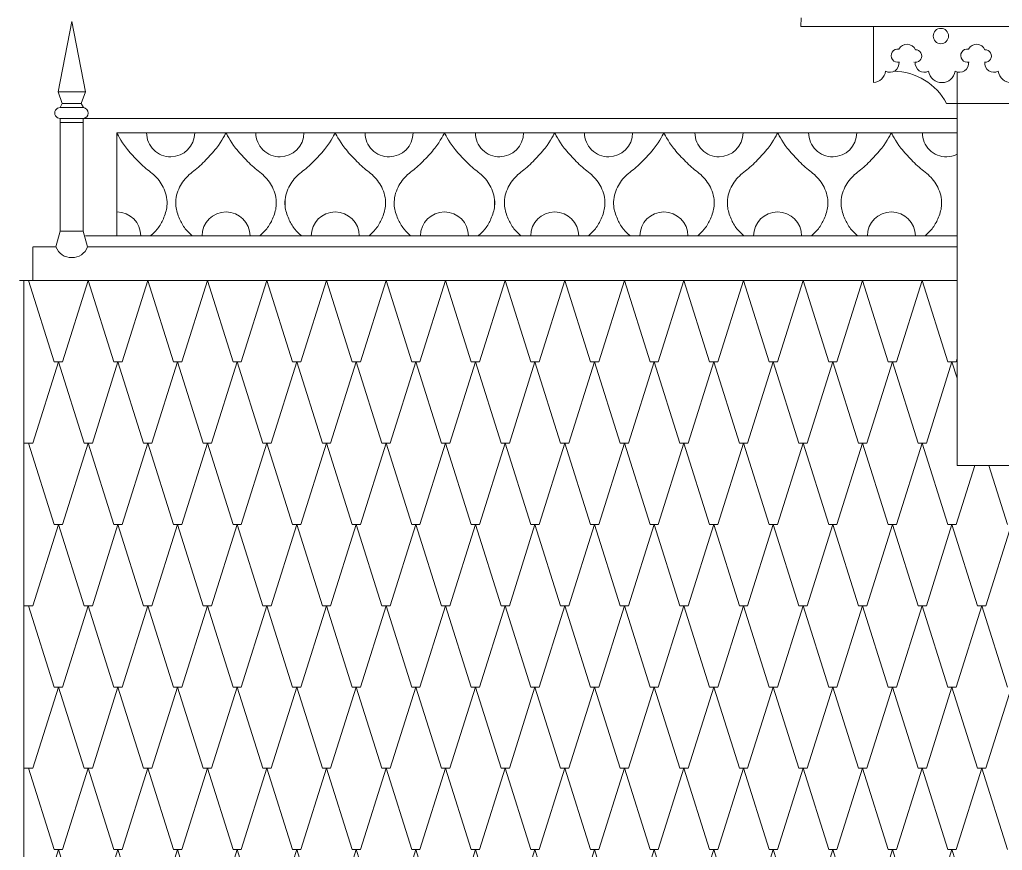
# Model space of a CAD drawing. Header units: millimetres. Extents: x 2399 to 111977, y 1313 to 59551.
# Drawn here: x 87748 to 90198, y 39807 to 41878 of the extents above; entities that cross this region are included whole.
import ezdxf

# ---------------------------------------------------------------- set-up
doc = ezdxf.new("R2010")
doc.units = ezdxf.units.MM
doc.layers.add('hatch1', color=7, linetype='Continuous', lineweight=20, true_color=0x6a6a6a)
doc.layers.add('main line', color=7, linetype='Continuous', lineweight=13)

msp = doc.modelspace()

# ---------------------------------------------------------------- linework, layer by layer
at = {"layer": 'hatch1', "color": 251, "linetype": 'Continuous', "lineweight": 20, "true_color": 0x6a6a6a}
for p, q in [((87770.4646, 41227.5354), (87834.4127, 41024.8857)), ((87918.9522, 41227.5354), (87855.0041, 41024.8857)), ((87918.9522, 41227.5354), (87982.9003, 41024.8857)), ((88067.4398, 41227.5354), (88003.4917, 41024.8857)), ((88067.4398, 41227.5354), (88131.3879, 41024.8857)), ((88215.9274, 41227.5354), (88151.9792, 41024.8857)), ((88215.9274, 41227.5354), (88279.8755, 41024.8857)), ((88364.415, 41227.5354), (88300.4668, 41024.8857)), ((88364.415, 41227.5354), (88428.3631, 41024.8857)), ((88512.9025, 41227.5354), (88448.9544, 41024.8857)), ((88512.9025, 41227.5354), (88576.8507, 41024.8857)), ((88661.3901, 41227.5354), (88597.442, 41024.8857)), ((88661.3901, 41227.5354), (88725.3383, 41024.8857)), ((88809.8777, 41227.5354), (88745.9296, 41024.8857)), ((88809.8777, 41227.5354), (88873.8259, 41024.8857)), ((88958.3653, 41227.5354), (88894.4172, 41024.8857)), ((88958.3653, 41227.5354), (89022.3134, 41024.8857)), ((89106.8529, 41227.5354), (89042.9048, 41024.8857)), ((89106.8529, 41227.5354), (89170.801, 41024.8857)), ((89255.3405, 41227.5354), (89191.3924, 41024.8857)), ((89255.3405, 41227.5354), (89319.2886, 41024.8857)), ((89403.8281, 41227.5354), (89339.8799, 41024.8857)), ((89403.8281, 41227.5354), (89467.7762, 41024.8857)), ((89552.3157, 41227.5354), (89488.3675, 41024.8857)), ((89552.3157, 41227.5354), (89616.2638, 41024.8857)), ((89700.8033, 41227.5354), (89636.8551, 41024.8857)), ((89700.8033, 41227.5354), (89764.7514, 41024.8857)), ((89849.2908, 41227.5354), (89785.3427, 41024.8857)), ((89849.2908, 41227.5354), (89913.239, 41024.8857)), ((89997.7784, 41227.5354), (89933.8303, 41024.8857)), ((89997.7784, 41227.5354), (90061.7266, 41024.8857)), ((90084.8209, 41032.8178), (90082.3179, 41024.8857)), ((87844.7084, 41024.8857), (87780.7603, 40822.236)), ((87834.4127, 41024.8857), (87855.0041, 41024.8857)), ((87844.7084, 41024.8857), (87908.6565, 40822.236)), ((87993.196, 41024.8857), (87929.2479, 40822.236)), ((87982.9003, 41024.8857), (88003.4917, 41024.8857)), ((87993.196, 41024.8857), (88057.1441, 40822.236)), ((88141.6836, 41024.8857), (88077.7354, 40822.236)), ((88131.3879, 41024.8857), (88151.9792, 41024.8857)), ((88141.6836, 41024.8857), (88205.6317, 40822.236)), ((88290.1712, 41024.8857), (88226.223, 40822.236)), ((88279.8755, 41024.8857), (88300.4668, 41024.8857)), ((88290.1712, 41024.8857), (88354.1193, 40822.236)), ((88438.6588, 41024.8857), (88374.7106, 40822.236)), ((88428.3631, 41024.8857), (88448.9544, 41024.8857)), ((88438.6588, 41024.8857), (88502.6069, 40822.236)), ((88587.1463, 41024.8857), (88523.1982, 40822.236)), ((88576.8507, 41024.8857), (88597.442, 41024.8857)), ((88587.1463, 41024.8857), (88651.0945, 40822.236)), ((88735.6339, 41024.8857), (88671.6858, 40822.236)), ((88725.3383, 41024.8857), (88745.9296, 41024.8857)), ((88735.6339, 41024.8857), (88799.5821, 40822.236)), ((88884.1215, 41024.8857), (88820.1734, 40822.236)), ((88873.8259, 41024.8857), (88894.4172, 41024.8857)), ((88884.1215, 41024.8857), (88948.0697, 40822.236)), ((89032.6091, 41024.8857), (88968.661, 40822.236)), ((89022.3134, 41024.8857), (89042.9048, 41024.8857)), ((89032.6091, 41024.8857), (89096.5572, 40822.236)), ((89181.0967, 41024.8857), (89117.1486, 40822.236)), ((89170.801, 41024.8857), (89191.3924, 41024.8857)), ((89181.0967, 41024.8857), (89245.0448, 40822.236)), ((89329.5843, 41024.8857), (89265.6362, 40822.236)), ((89319.2886, 41024.8857), (89339.8799, 41024.8857)), ((89329.5843, 41024.8857), (89393.5324, 40822.236)), ((89478.0719, 41024.8857), (89414.1237, 40822.236)), ((89467.7762, 41024.8857), (89488.3675, 41024.8857)), ((89478.0719, 41024.8857), (89542.02, 40822.236)), ((89626.5595, 41024.8857), (89562.6113, 40822.236)), ((89616.2638, 41024.8857), (89636.8551, 41024.8857)), ((89626.5595, 41024.8857), (89690.5076, 40822.236)), ((89775.047, 41024.8857), (89711.0989, 40822.236)), ((89764.7514, 41024.8857), (89785.3427, 41024.8857)), ((89775.047, 41024.8857), (89838.9952, 40822.236)), ((89923.5346, 41024.8857), (89859.5865, 40822.236)), ((89913.239, 41024.8857), (89933.8303, 41024.8857)), ((89923.5346, 41024.8857), (89987.4828, 40822.236)), ((90072.0222, 41024.8857), (90008.0741, 40822.236)), ((90061.7266, 41024.8857), (90082.3179, 41024.8857)), ((90072.0222, 41024.8857), (90084.8209, 40984.3269)), ((87760.1689, 40822.236), (87780.7603, 40822.236)), ((87770.4646, 40822.236), (87834.4127, 40619.5863)), ((87918.9522, 40822.236), (87855.0041, 40619.5863)), ((87908.6565, 40822.236), (87929.2479, 40822.236)), ((87918.9522, 40822.236), (87982.9003, 40619.5863)), ((88067.4398, 40822.236), (88003.4917, 40619.5863)), ((88057.1441, 40822.236), (88077.7354, 40822.236)), ((88067.4398, 40822.236), (88131.3879, 40619.5863)), ((88215.9274, 40822.236), (88151.9792, 40619.5863)), ((88205.6317, 40822.236), (88226.223, 40822.236)), ((88215.9274, 40822.236), (88279.8755, 40619.5863)), ((88364.415, 40822.236), (88300.4668, 40619.5863)), ((88354.1193, 40822.236), (88374.7106, 40822.236)), ((88364.415, 40822.236), (88428.3631, 40619.5863)), ((88512.9025, 40822.236), (88448.9544, 40619.5863)), ((88502.6069, 40822.236), (88523.1982, 40822.236)), ((88512.9025, 40822.236), (88576.8507, 40619.5863)), ((88661.3901, 40822.236), (88597.442, 40619.5863)), ((88651.0945, 40822.236), (88671.6858, 40822.236)), ((88661.3901, 40822.236), (88725.3383, 40619.5863)), ((88809.8777, 40822.236), (88745.9296, 40619.5863)), ((88799.5821, 40822.236), (88820.1734, 40822.236)), ((88809.8777, 40822.236), (88873.8259, 40619.5863)), ((88958.3653, 40822.236), (88894.4172, 40619.5863)), ((88948.0697, 40822.236), (88968.661, 40822.236)), ((88958.3653, 40822.236), (89022.3134, 40619.5863)), ((89106.8529, 40822.236), (89042.9048, 40619.5863)), ((89096.5572, 40822.236), (89117.1486, 40822.236)), ((89106.8529, 40822.236), (89170.801, 40619.5863)), ((89255.3405, 40822.236), (89191.3924, 40619.5863)), ((89245.0448, 40822.236), (89265.6362, 40822.236)), ((89255.3405, 40822.236), (89319.2886, 40619.5863)), ((89403.8281, 40822.236), (89339.8799, 40619.5863)), ((89393.5324, 40822.236), (89414.1237, 40822.236)), ((89403.8281, 40822.236), (89467.7762, 40619.5863)), ((89552.3157, 40822.236), (89488.3675, 40619.5863)), ((89542.02, 40822.236), (89562.6113, 40822.236)), ((89552.3157, 40822.236), (89616.2638, 40619.5863)), ((89700.8033, 40822.236), (89636.8551, 40619.5863)), ((89690.5076, 40822.236), (89711.0989, 40822.236)), ((89700.8033, 40822.236), (89764.7514, 40619.5863)), ((89849.2908, 40822.236), (89785.3427, 40619.5863)), ((89838.9952, 40822.236), (89859.5865, 40822.236)), ((89849.2908, 40822.236), (89913.239, 40619.5863)), ((89997.7784, 40822.236), (89933.8303, 40619.5863)), ((89987.4828, 40822.236), (90008.0741, 40822.236)), ((89997.7784, 40822.236), (90061.7266, 40619.5863)), ((90128.6822, 40766.5134), (90082.3179, 40619.5863)), ((90163.8498, 40766.5134), (90210.2141, 40619.5863)), ((87844.7084, 40619.5863), (87780.7603, 40416.9366)), ((87834.4127, 40619.5863), (87855.0041, 40619.5863)), ((87844.7084, 40619.5863), (87908.6565, 40416.9366)), ((87993.196, 40619.5863), (87929.2479, 40416.9366)), ((87982.9003, 40619.5863), (88003.4917, 40619.5863)), ((87993.196, 40619.5863), (88057.1441, 40416.9366)), ((88141.6836, 40619.5863), (88077.7354, 40416.9366)), ((88131.3879, 40619.5863), (88151.9792, 40619.5863)), ((88141.6836, 40619.5863), (88205.6317, 40416.9366)), ((88290.1712, 40619.5863), (88226.223, 40416.9366)), ((88279.8755, 40619.5863), (88300.4668, 40619.5863)), ((88290.1712, 40619.5863), (88354.1193, 40416.9366)), ((88438.6588, 40619.5863), (88374.7106, 40416.9366)), ((88428.3631, 40619.5863), (88448.9544, 40619.5863)), ((88438.6588, 40619.5863), (88502.6069, 40416.9366)), ((88587.1463, 40619.5863), (88523.1982, 40416.9366)), ((88576.8507, 40619.5863), (88597.442, 40619.5863)), ((88587.1463, 40619.5863), (88651.0945, 40416.9366)), ((88735.6339, 40619.5863), (88671.6858, 40416.9366)), ((88725.3383, 40619.5863), (88745.9296, 40619.5863)), ((88735.6339, 40619.5863), (88799.5821, 40416.9366)), ((88884.1215, 40619.5863), (88820.1734, 40416.9366)), ((88873.8259, 40619.5863), (88894.4172, 40619.5863)), ((88884.1215, 40619.5863), (88948.0697, 40416.9366)), ((89032.6091, 40619.5863), (88968.661, 40416.9366)), ((89022.3134, 40619.5863), (89042.9048, 40619.5863)), ((89032.6091, 40619.5863), (89096.5572, 40416.9366)), ((89181.0967, 40619.5863), (89117.1486, 40416.9366)), ((89170.801, 40619.5863), (89191.3924, 40619.5863)), ((89181.0967, 40619.5863), (89245.0448, 40416.9366)), ((89329.5843, 40619.5863), (89265.6362, 40416.9366)), ((89319.2886, 40619.5863), (89339.8799, 40619.5863)), ((89329.5843, 40619.5863), (89393.5324, 40416.9366)), ((89478.0719, 40619.5863), (89414.1237, 40416.9366)), ((89467.7762, 40619.5863), (89488.3675, 40619.5863)), ((89478.0719, 40619.5863), (89542.02, 40416.9366)), ((89626.5595, 40619.5863), (89562.6113, 40416.9366)), ((89616.2638, 40619.5863), (89636.8551, 40619.5863)), ((89626.5595, 40619.5863), (89690.5076, 40416.9366)), ((89775.047, 40619.5863), (89711.0989, 40416.9366)), ((89764.7514, 40619.5863), (89785.3427, 40619.5863)), ((89775.047, 40619.5863), (89838.9952, 40416.9366)), ((89923.5346, 40619.5863), (89859.5865, 40416.9366)), ((89913.239, 40619.5863), (89933.8303, 40619.5863)), ((89923.5346, 40619.5863), (89987.4828, 40416.9366)), ((90072.0222, 40619.5863), (90008.0741, 40416.9366)), ((90061.7266, 40619.5863), (90082.3179, 40619.5863)), ((90072.0222, 40619.5863), (90135.9704, 40416.9366)), ((90220.5098, 40619.5863), (90156.5617, 40416.9366)), ((87760.1689, 40416.9366), (87780.7603, 40416.9366)), ((87770.4646, 40416.9366), (87834.4127, 40214.2869)), ((87918.9522, 40416.9366), (87855.0041, 40214.2869)), ((87908.6565, 40416.9366), (87929.2479, 40416.9366)), ((87918.9522, 40416.9366), (87982.9003, 40214.2869)), ((88067.4398, 40416.9366), (88003.4917, 40214.2869)), ((88057.1441, 40416.9366), (88077.7354, 40416.9366)), ((88067.4398, 40416.9366), (88131.3879, 40214.2869)), ((88215.9274, 40416.9366), (88151.9792, 40214.2869)), ((88205.6317, 40416.9366), (88226.223, 40416.9366)), ((88215.9274, 40416.9366), (88279.8755, 40214.2869)), ((88364.415, 40416.9366), (88300.4668, 40214.2869)), ((88354.1193, 40416.9366), (88374.7106, 40416.9366)), ((88364.415, 40416.9366), (88428.3631, 40214.2869)), ((88512.9025, 40416.9366), (88448.9544, 40214.2869)), ((88502.6069, 40416.9366), (88523.1982, 40416.9366)), ((88512.9025, 40416.9366), (88576.8507, 40214.2869)), ((88661.3901, 40416.9366), (88597.442, 40214.2869)), ((88651.0945, 40416.9366), (88671.6858, 40416.9366)), ((88661.3901, 40416.9366), (88725.3383, 40214.2869)), ((88809.8777, 40416.9366), (88745.9296, 40214.2869)), ((88799.5821, 40416.9366), (88820.1734, 40416.9366)), ((88809.8777, 40416.9366), (88873.8259, 40214.2869)), ((88958.3653, 40416.9366), (88894.4172, 40214.2869)), ((88948.0697, 40416.9366), (88968.661, 40416.9366)), ((88958.3653, 40416.9366), (89022.3134, 40214.2869)), ((89106.8529, 40416.9366), (89042.9048, 40214.2869)), ((89096.5572, 40416.9366), (89117.1486, 40416.9366)), ((89106.8529, 40416.9366), (89170.801, 40214.2869)), ((89255.3405, 40416.9366), (89191.3924, 40214.2869)), ((89245.0448, 40416.9366), (89265.6362, 40416.9366)), ((89255.3405, 40416.9366), (89319.2886, 40214.2869)), ((89403.8281, 40416.9366), (89339.8799, 40214.2869)), ((89393.5324, 40416.9366), (89414.1237, 40416.9366)), ((89403.8281, 40416.9366), (89467.7762, 40214.2869)), ((89552.3157, 40416.9366), (89488.3675, 40214.2869)), ((89542.02, 40416.9366), (89562.6113, 40416.9366)), ((89552.3157, 40416.9366), (89616.2638, 40214.2869)), ((89700.8033, 40416.9366), (89636.8551, 40214.2869)), ((89690.5076, 40416.9366), (89711.0989, 40416.9366)), ((89700.8033, 40416.9366), (89764.7514, 40214.2869)), ((89849.2908, 40416.9366), (89785.3427, 40214.2869)), ((89838.9952, 40416.9366), (89859.5865, 40416.9366)), ((89849.2908, 40416.9366), (89913.239, 40214.2869)), ((89997.7784, 40416.9366), (89933.8303, 40214.2869)), ((89987.4828, 40416.9366), (90008.0741, 40416.9366)), ((89997.7784, 40416.9366), (90061.7266, 40214.2869)), ((90146.266, 40416.9366), (90082.3179, 40214.2869)), ((90135.9704, 40416.9366), (90156.5617, 40416.9366)), ((90146.266, 40416.9366), (90210.2141, 40214.2869)), ((87844.7084, 40214.2869), (87780.7603, 40011.6372)), ((87834.4127, 40214.2869), (87855.0041, 40214.2869)), ((87844.7084, 40214.2869), (87908.6565, 40011.6372)), ((87993.196, 40214.2869), (87929.2479, 40011.6372)), ((87982.9003, 40214.2869), (88003.4917, 40214.2869)), ((87993.196, 40214.2869), (88057.1441, 40011.6372)), ((88141.6836, 40214.2869), (88077.7354, 40011.6372)), ((88131.3879, 40214.2869), (88151.9792, 40214.2869)), ((88141.6836, 40214.2869), (88205.6317, 40011.6372)), ((88290.1712, 40214.2869), (88226.223, 40011.6372)), ((88279.8755, 40214.2869), (88300.4668, 40214.2869)), ((88290.1712, 40214.2869), (88354.1193, 40011.6372)), ((88438.6588, 40214.2869), (88374.7106, 40011.6372)), ((88428.3631, 40214.2869), (88448.9544, 40214.2869)), ((88438.6588, 40214.2869), (88502.6069, 40011.6372)), ((88587.1463, 40214.2869), (88523.1982, 40011.6372)), ((88576.8507, 40214.2869), (88597.442, 40214.2869)), ((88587.1463, 40214.2869), (88651.0945, 40011.6372)), ((88735.6339, 40214.2869), (88671.6858, 40011.6372)), ((88725.3383, 40214.2869), (88745.9296, 40214.2869)), ((88735.6339, 40214.2869), (88799.5821, 40011.6372)), ((88884.1215, 40214.2869), (88820.1734, 40011.6372)), ((88873.8259, 40214.2869), (88894.4172, 40214.2869)), ((88884.1215, 40214.2869), (88948.0697, 40011.6372)), ((89032.6091, 40214.2869), (88968.661, 40011.6372)), ((89022.3134, 40214.2869), (89042.9048, 40214.2869)), ((89032.6091, 40214.2869), (89096.5572, 40011.6372)), ((89181.0967, 40214.2869), (89117.1486, 40011.6372)), ((89170.801, 40214.2869), (89191.3924, 40214.2869)), ((89181.0967, 40214.2869), (89245.0448, 40011.6372)), ((89329.5843, 40214.2869), (89265.6362, 40011.6372)), ((89319.2886, 40214.2869), (89339.8799, 40214.2869)), ((89329.5843, 40214.2869), (89393.5324, 40011.6372)), ((89478.0719, 40214.2869), (89414.1237, 40011.6372)), ((89467.7762, 40214.2869), (89488.3675, 40214.2869)), ((89478.0719, 40214.2869), (89542.02, 40011.6372)), ((89626.5595, 40214.2869), (89562.6113, 40011.6372)), ((89616.2638, 40214.2869), (89636.8551, 40214.2869)), ((89626.5595, 40214.2869), (89690.5076, 40011.6372)), ((89775.047, 40214.2869), (89711.0989, 40011.6372)), ((89764.7514, 40214.2869), (89785.3427, 40214.2869)), ((89775.047, 40214.2869), (89838.9952, 40011.6372)), ((89923.5346, 40214.2869), (89859.5865, 40011.6372)), ((89913.239, 40214.2869), (89933.8303, 40214.2869)), ((89923.5346, 40214.2869), (89987.4828, 40011.6372)), ((90072.0222, 40214.2869), (90008.0741, 40011.6372)), ((90061.7266, 40214.2869), (90082.3179, 40214.2869)), ((90072.0222, 40214.2869), (90135.9704, 40011.6372)), ((90220.5098, 40214.2869), (90156.5617, 40011.6372)), ((87760.1689, 40011.6372), (87780.7603, 40011.6372)), ((87770.4646, 40011.6372), (87834.4127, 39808.9875)), ((87918.9522, 40011.6372), (87855.0041, 39808.9875)), ((87908.6565, 40011.6372), (87929.2479, 40011.6372)), ((87918.9522, 40011.6372), (87982.9003, 39808.9875)), ((88067.4398, 40011.6372), (88003.4917, 39808.9875)), ((88057.1441, 40011.6372), (88077.7354, 40011.6372)), ((88067.4398, 40011.6372), (88131.3879, 39808.9875)), ((88215.9274, 40011.6372), (88151.9792, 39808.9875)), ((88205.6317, 40011.6372), (88226.223, 40011.6372)), ((88215.9274, 40011.6372), (88279.8755, 39808.9875)), ((88364.415, 40011.6372), (88300.4668, 39808.9875)), ((88354.1193, 40011.6372), (88374.7106, 40011.6372)), ((88364.415, 40011.6372), (88428.3631, 39808.9875)), ((88512.9025, 40011.6372), (88448.9544, 39808.9875)), ((88502.6069, 40011.6372), (88523.1982, 40011.6372)), ((88512.9025, 40011.6372), (88576.8507, 39808.9875)), ((88661.3901, 40011.6372), (88597.442, 39808.9875)), ((88651.0945, 40011.6372), (88671.6858, 40011.6372)), ((88661.3901, 40011.6372), (88725.3383, 39808.9875)), ((88809.8777, 40011.6372), (88745.9296, 39808.9875)), ((88799.5821, 40011.6372), (88820.1734, 40011.6372)), ((88809.8777, 40011.6372), (88873.8259, 39808.9875)), ((88958.3653, 40011.6372), (88894.4172, 39808.9875)), ((88948.0697, 40011.6372), (88968.661, 40011.6372)), ((88958.3653, 40011.6372), (89022.3134, 39808.9875)), ((89106.8529, 40011.6372), (89042.9048, 39808.9875)), ((89096.5572, 40011.6372), (89117.1486, 40011.6372)), ((89106.8529, 40011.6372), (89170.801, 39808.9875)), ((89255.3405, 40011.6372), (89191.3924, 39808.9875)), ((89245.0448, 40011.6372), (89265.6362, 40011.6372)), ((89255.3405, 40011.6372), (89319.2886, 39808.9875)), ((89403.8281, 40011.6372), (89339.8799, 39808.9875)), ((89393.5324, 40011.6372), (89414.1237, 40011.6372)), ((89403.8281, 40011.6372), (89467.7762, 39808.9875)), ((89552.3157, 40011.6372), (89488.3675, 39808.9875)), ((89542.02, 40011.6372), (89562.6113, 40011.6372)), ((89552.3157, 40011.6372), (89616.2638, 39808.9875)), ((89700.8033, 40011.6372), (89636.8551, 39808.9875)), ((89690.5076, 40011.6372), (89711.0989, 40011.6372)), ((89700.8033, 40011.6372), (89764.7514, 39808.9875)), ((89849.2908, 40011.6372), (89785.3427, 39808.9875)), ((89838.9952, 40011.6372), (89859.5865, 40011.6372)), ((89849.2908, 40011.6372), (89913.239, 39808.9875)), ((89997.7784, 40011.6372), (89933.8303, 39808.9875)), ((89987.4828, 40011.6372), (90008.0741, 40011.6372)), ((89997.7784, 40011.6372), (90061.7266, 39808.9875)), ((90146.266, 40011.6372), (90082.3179, 39808.9875)), ((90135.9704, 40011.6372), (90156.5617, 40011.6372)), ((90146.266, 40011.6372), (90210.2141, 39808.9875)), ((87844.7084, 39808.9875), (87780.7603, 39606.3378)), ((87834.4127, 39808.9875), (87855.0041, 39808.9875)), ((87844.7084, 39808.9875), (87908.6565, 39606.3378)), ((87993.196, 39808.9875), (87929.2479, 39606.3378)), ((87982.9003, 39808.9875), (88003.4917, 39808.9875)), ((87993.196, 39808.9875), (88057.1441, 39606.3378)), ((88141.6836, 39808.9875), (88077.7354, 39606.3378)), ((88131.3879, 39808.9875), (88151.9792, 39808.9875)), ((88141.6836, 39808.9875), (88205.6317, 39606.3378)), ((88290.1712, 39808.9875), (88226.223, 39606.3378)), ((88279.8755, 39808.9875), (88300.4668, 39808.9875)), ((88290.1712, 39808.9875), (88354.1193, 39606.3378)), ((88438.6588, 39808.9875), (88374.7106, 39606.3378)), ((88428.3631, 39808.9875), (88448.9544, 39808.9875)), ((88438.6588, 39808.9875), (88502.6069, 39606.3378)), ((88587.1463, 39808.9875), (88523.1982, 39606.3378)), ((88576.8507, 39808.9875), (88597.442, 39808.9875)), ((88587.1463, 39808.9875), (88651.0945, 39606.3378)), ((88735.6339, 39808.9875), (88671.6858, 39606.3378)), ((88725.3383, 39808.9875), (88745.9296, 39808.9875)), ((88735.6339, 39808.9875), (88799.5821, 39606.3378)), ((88884.1215, 39808.9875), (88820.1734, 39606.3378)), ((88873.8259, 39808.9875), (88894.4172, 39808.9875)), ((88884.1215, 39808.9875), (88948.0697, 39606.3378)), ((89032.6091, 39808.9875), (88968.661, 39606.3378)), ((89022.3134, 39808.9875), (89042.9048, 39808.9875)), ((89032.6091, 39808.9875), (89096.5572, 39606.3378)), ((89181.0967, 39808.9875), (89117.1486, 39606.3378)), ((89170.801, 39808.9875), (89191.3924, 39808.9875)), ((89181.0967, 39808.9875), (89245.0448, 39606.3378)), ((89329.5843, 39808.9875), (89265.6362, 39606.3378)), ((89319.2886, 39808.9875), (89339.8799, 39808.9875)), ((89329.5843, 39808.9875), (89393.5324, 39606.3378)), ((89478.0719, 39808.9875), (89414.1237, 39606.3378)), ((89467.7762, 39808.9875), (89488.3675, 39808.9875)), ((89478.0719, 39808.9875), (89542.02, 39606.3378)), ((89626.5595, 39808.9875), (89562.6113, 39606.3378)), ((89616.2638, 39808.9875), (89636.8551, 39808.9875)), ((89626.5595, 39808.9875), (89690.5076, 39606.3378)), ((89775.047, 39808.9875), (89711.0989, 39606.3378)), ((89764.7514, 39808.9875), (89785.3427, 39808.9875)), ((89775.047, 39808.9875), (89838.9952, 39606.3378)), ((89923.5346, 39808.9875), (89859.5865, 39606.3378)), ((89913.239, 39808.9875), (89933.8303, 39808.9875)), ((89923.5346, 39808.9875), (89987.4828, 39606.3378)), ((90072.0222, 39808.9875), (90008.0741, 39606.3378)), ((90061.7266, 39808.9875), (90082.3179, 39808.9875)), ((90072.0222, 39808.9875), (90135.9704, 39606.3378))]:
    msp.add_line(p, q, dxfattribs=at)
at = {"layer": 'main line', "color": 7, "linetype": 'Continuous', "lineweight": 13}
for p, q in [((87844.0153, 41697.623), (87877.9222, 41872.7984)), ((87911.8292, 41697.623), (87877.9222, 41872.7984)), ((89695.2237, 41860.7736), (89696.1683, 41882.6602)), ((90572.2951, 41860.7736), (89695.2237, 41860.7736)), ((89876.4042, 41720.6964), (89876.4042, 41860.9263)), ((90084.8209, 41747.1796), (90084.8209, 40766.5134)), ((87854.3953, 41668.48), (87844.0153, 41697.623)), ((87844.0153, 41697.623), (87911.8292, 41697.623)), ((87901.4491, 41668.48), (87911.8292, 41697.623)), ((87848.8722, 41658.4295), (87854.3953, 41668.48)), ((87854.3953, 41668.48), (87877.9222, 41668.48)), ((87901.4491, 41668.48), (87877.9222, 41668.48)), ((87906.9723, 41658.4295), (87901.4491, 41668.48)), ((91079.6271, 41668.8278), (90058.6653, 41668.8278)), ((87848.8722, 41658.4295), (87908.7204, 41658.4295)), ((90084.8209, 41631.5933), (87849.2441, 41631.5933)), ((87849.2441, 41350.3201), (87849.2441, 41631.5933)), ((87849.2441, 41621.3335), (87906.6004, 41621.3335)), ((87906.6004, 41350.3201), (87906.6004, 41631.5933)), ((87906.6004, 41625.785), (87906.6004, 41573.7731)), ((87990.2103, 41595.7739), (88599.7814, 41595.7739)), ((87990.3887, 41595.7739), (87990.3887, 41338.6944)), ((90084.8209, 41595.7739), (88599.7814, 41595.7739)), ((89051.3276, 41595.7739), (88599.7814, 41595.7739)), ((88137.4542, 41428.1147), (88137.4542, 41412.8557)), ((88409.6982, 41428.1147), (88409.6982, 41412.8557)), ((88659.6982, 41412.8557), (88659.6982, 41428.1147)), ((88931.9421, 41412.8557), (88931.9421, 41428.1147)), ((89206.6751, 41412.8557), (89206.6751, 41428.1147)), ((89478.9191, 41412.8557), (89478.9191, 41428.1147)), ((89762.4005, 41412.8557), (89762.4005, 41428.1147)), ((90045.8819, 41412.8557), (90045.8819, 41428.1147)), ((87849.2441, 41350.3201), (87838.5832, 41311.2743)), ((87849.2441, 41350.3201), (87906.6004, 41350.3201)), ((87906.6004, 41350.3201), (87917.2613, 41311.2743)), ((87911.9309, 41338.6944), (88451.2655, 41338.6944)), ((88451.2655, 41338.6781), (90084.8209, 41338.6781)), ((87820.3299, 41311.2743), (87780.8311, 41311.2743)), ((87780.8311, 41227.5354), (87780.8311, 41310.5266)), ((87820.3299, 41311.2743), (87838.5832, 41311.2743)), ((87827.9222, 41311.2743), (87838.5832, 41311.2743)), ((87917.1325, 41311.2743), (90084.8209, 41311.2743)), ((90084.8209, 41227.5354), (87748.0648, 41227.5354)), ((87758.7219, 36641.9532), (87758.7219, 41227.5354)), ((90084.8209, 41227.5354), (88489.983, 41227.5354)), ((89925.6734, 41227.5354), (89725.7925, 41227.5354)), ((89992.0052, 41227.5354), (89791.8952, 41227.5354)), ((90084.8209, 41227.5354), (89925.6734, 41227.5354)), ((90227.0766, 40766.5134), (90084.8209, 40766.5134))]:
    msp.add_line(p, q, dxfattribs=at)
at = {"layer": 'main line', "color": 7, "linetype": 'Continuous', "lineweight": 13, "flags": 128}
for points in [[(89941.1403, 41771.8446, -1.219803903), (89939.7098, 41804.5265, -0.63216014), (89980.6739, 41802.5283, -1.067465283), (89980.4391, 41771.8446, 0.60309642), (90013.8309, 41749.0784)], [(89941.1403, 41771.8446, -1.219803903), (89939.7098, 41804.5265, -0.63216014), (89980.6739, 41802.5283, -1.067465283), (89980.4391, 41771.8446, 0.60309642), (90013.8309, 41749.0784)], [(89941.1403, 41771.8446, -1.219803903), (89939.7098, 41804.5265, -0.63216014), (89980.6739, 41802.5283, -1.067465283), (89980.4391, 41771.8446, 0.60309642), (90013.8309, 41749.0784)], [(89941.1403, 41771.8446, -1.219803903), (89939.7098, 41804.5265, -0.63216014), (89980.6739, 41802.5283, -1.067465283), (89980.4391, 41771.8446, 0.60309642), (90013.8309, 41749.0784)], [(89941.1403, 41771.8446, -1.219803903), (89939.7098, 41804.5265, -0.63216014), (89980.6739, 41802.5283, -1.067465283), (89980.4391, 41771.8446, 0.60309642), (90013.8309, 41749.0784)], [(89941.1403, 41771.8446, -1.219803903), (89939.7098, 41804.5265, -0.63216014), (89980.6739, 41802.5283, -1.067465283), (89980.4391, 41771.8446, 0.60309642), (90013.8309, 41749.0784)], [(90114.5523, 41771.8446, -1.219803903), (90113.1218, 41804.5265, -0.63216014), (90154.0858, 41802.5283, -1.067465283), (90153.8511, 41771.8446, 0.60309642), (90187.2428, 41749.0784)], [(90114.5523, 41771.8446, -1.219803903), (90113.1218, 41804.5265, -0.63216014), (90154.0858, 41802.5283, -1.067465283), (90153.8511, 41771.8446, 0.60309642), (90187.2428, 41749.0784)], [(90114.5523, 41771.8446, -1.219803903), (90113.1218, 41804.5265, -0.63216014), (90154.0858, 41802.5283, -1.067465283), (90153.8511, 41771.8446, 0.60309642), (90187.2428, 41749.0784)], [(90114.5523, 41771.8446, -1.219803903), (90113.1218, 41804.5265, -0.63216014), (90154.0858, 41802.5283, -1.067465283), (90153.8511, 41771.8446, 0.60309642), (90187.2428, 41749.0784)], [(90114.5523, 41771.8446, -1.219803903), (90113.1218, 41804.5265, -0.63216014), (90154.0858, 41802.5283, -1.067465283), (90153.8511, 41771.8446, 0.60309642), (90187.2428, 41749.0784)], [(90114.5523, 41771.8446, -1.219803903), (90113.1218, 41804.5265, -0.63216014), (90154.0858, 41802.5283, -1.067465283), (90153.8511, 41771.8446, 0.60309642), (90187.2428, 41749.0784)], [(89939.9426, 41771.8446, -0.60309642), (89906.5508, 41749.0784)], [(89939.9426, 41771.8446, -0.60309642), (89906.5508, 41749.0784)], [(89939.9426, 41771.8446, -0.60309642), (89906.5508, 41749.0784)], [(89939.9426, 41771.8446, -0.60309642), (89906.5508, 41749.0784)], [(89939.9426, 41771.8446, -0.60309642), (89906.5508, 41749.0784)], [(89939.9426, 41771.8446, -0.60309642), (89906.5508, 41749.0784)], [(89976.7867, 41771.8446, 0.017938026), (89977.958, 41771.6007)], [(89976.7867, 41771.8446, 0.017938026), (89977.958, 41771.6007)], [(89976.7867, 41771.8446, 0.017938026), (89977.958, 41771.6007)], [(89976.7867, 41771.8446, 0.017938026), (89977.958, 41771.6007)], [(89976.7867, 41771.8446, 0.017938026), (89977.958, 41771.6007)], [(89976.7867, 41771.8446, 0.017938026), (89977.958, 41771.6007)], [(90113.3546, 41771.8446, -0.60309642), (90079.9628, 41749.0784)], [(90113.3546, 41771.8446, -0.60309642), (90079.9628, 41749.0784)], [(90113.3546, 41771.8446, -0.60309642), (90079.9628, 41749.0784)], [(90113.3546, 41771.8446, -0.60309642), (90079.9628, 41749.0784)], [(90113.3546, 41771.8446, -0.60309642), (90079.9628, 41749.0784)], [(90113.3546, 41771.8446, -0.60309642), (90079.9628, 41749.0784)], [(90152.6534, 41771.8446, 0.017938026), (90153.8247, 41771.6007)], [(90152.6534, 41771.8446, 0.017938026), (90153.8247, 41771.6007)], [(90152.6534, 41771.8446, 0.017938026), (90153.8247, 41771.6007)], [(90152.6534, 41771.8446, 0.017938026), (90153.8247, 41771.6007)], [(90152.6534, 41771.8446, 0.017938026), (90153.8247, 41771.6007)], [(90152.6534, 41771.8446, 0.017938026), (90153.8247, 41771.6007)]]:
    msp.add_lwpolyline(points, format="xyb", dxfattribs=at)
at = {"layer": 'main line', "color": 7, "linetype": 'Continuous', "lineweight": 13}
msp.add_circle((90044.382, 41836.9573), 19.1338, dxfattribs=at)
msp.add_circle((90044.382, 41836.9573), 19.1338, dxfattribs=at)
msp.add_circle((90044.382, 41836.9573), 19.1338, dxfattribs=at)
msp.add_circle((90044.382, 41836.9573), 19.1338, dxfattribs=at)
msp.add_circle((90044.382, 41836.9573), 19.1338, dxfattribs=at)
msp.add_circle((90044.382, 41836.9573), 19.1338, dxfattribs=at)
for centre, radius, start, end in [((89873.4849, 41754.1169), 33.4476, 275.0071478, 351.3360566), ((89924.4665, 41597.1433), 152.1446, 28.1096186, 89.2325416), ((90046.8968, 41754.1169), 33.4476, 188.6639434, 351.3360566), ((90220.3088, 41754.1169), 33.4476, 188.6639434, 351.3360566), ((87849.0088, 41645.0114), 13.4202, 88.9953633, 271.0046367), ((87905.6881, 41645.0114), 13.4491, 273.8897678, 86.1102322), ((88124.4364, 41595.7739), 59.9168, 180, 270.7373388), ((88124.4364, 41595.7739), 59.9168, 270, 0), ((88396.6803, 41595.7739), 59.9168, 180, 270.7373388), ((88396.6803, 41595.7739), 59.9168, 270, 0), ((88668.9243, 41595.7739), 59.9168, 180, 270.7373388), ((88668.9243, 41595.7739), 59.9168, 270, 0), ((88944.0393, 41595.7739), 59.9168, 180, 270.7373388), ((88944.0393, 41595.7739), 59.9168, 270, 0), ((89215.9012, 41595.7739), 59.9168, 180, 270.7373388), ((89215.9012, 41595.7739), 59.9168, 270, 0), ((89491.1823, 41595.7739), 59.9168, 180, 270.7373388), ((89491.1823, 41595.7739), 59.9168, 270, 0), ((89774.6637, 41595.7739), 59.9168, 180, 270.7373388), ((89774.6637, 41595.7739), 59.9168, 270, 0), ((90058.1451, 41595.7739), 59.9168, 180, 270.7373388), ((90058.1451, 41595.7739), 59.9168, 270, 296.4370419), ((87990.2103, 41338.6781), 59.814, 0, 89.8291433), ((88262.4542, 41338.6781), 59.814, 0, 180), ((88534.6982, 41338.6781), 59.814, 0, 180), ((88806.9421, 41338.6781), 59.814, 0, 180), ((89081.6751, 41338.6781), 59.814, 0, 180), ((89353.9191, 41338.6781), 59.814, 0, 180), ((89637.4005, 41338.6781), 59.814, 0, 180), ((89920.8819, 41338.6781), 59.814, 0, 180), ((87990.2103, 41338.6781), 59.814, 179.9844135, 180), ((87876.5454, 41325.2237), 40.444, 200.1760947, 271.9509314), ((87879.2991, 41325.2237), 40.444, 268.0490686, 339.8239053)]:
    msp.add_arc(centre, radius, start, end, dxfattribs=at)
for points in [[(88073.643, 41338.6781), (88073.643, 41338.6781), (88083.9433, 41346.4598), (88091.8072, 41356.484), (88097.773, 41364.0886), (88102.3597, 41372.6601), (88106.2133, 41381.5381), (88110.5699, 41391.5748), (88114.155, 41401.9734), (88115.2103, 41412.8557), (88116.6213, 41427.4063), (88113.8735, 41442.003), (88108.0924, 41455.4477), (88102.8236, 41467.701), (88095.0874, 41478.7003), (88085.5437, 41488.018), (88076.2047, 41497.1357), (88065.1757, 41504.3289), (88055.4787, 41513.0721), (88050.2133, 41517.8196), (88045.3109, 41522.9439), (88040.4463, 41528.1046), (88031.4115, 41537.6892), (88022.1733, 41547.1103), (88014.1395, 41557.5431), (88000.3631, 41575.4334), (87990.2103, 41595.7739), (87990.2103, 41595.7739)], [(88179.0216, 41338.6781), (88179.0216, 41338.6781), (88168.7212, 41346.4598), (88160.8573, 41356.484), (88154.8916, 41364.0886), (88150.3048, 41372.6601), (88146.4512, 41381.5381), (88142.0946, 41391.5748), (88138.5095, 41401.9734), (88137.4542, 41412.8557), (88136.0432, 41427.4063), (88138.7911, 41442.003), (88144.5722, 41455.4477), (88149.841, 41467.701), (88157.5771, 41478.7003), (88167.1209, 41488.018), (88176.4598, 41497.1357), (88187.4889, 41504.3289), (88197.1858, 41513.0721), (88202.4512, 41517.8196), (88207.3536, 41522.9439), (88212.2183, 41528.1046), (88221.253, 41537.6892), (88230.4912, 41547.1103), (88238.5251, 41557.5431), (88252.3015, 41575.4334), (88262.4542, 41595.7739), (88262.4542, 41595.7739)], [(88345.8869, 41338.6781), (88345.8869, 41338.6781), (88356.1873, 41346.4598), (88364.0511, 41356.484), (88370.0169, 41364.0886), (88374.6036, 41372.6601), (88378.4572, 41381.5381), (88382.8138, 41391.5748), (88386.3989, 41401.9734), (88387.4542, 41412.8557), (88388.8652, 41427.4063), (88386.1174, 41442.003), (88380.3363, 41455.4477), (88375.0675, 41467.701), (88367.3314, 41478.7003), (88357.7876, 41488.018), (88348.4487, 41497.1357), (88337.4196, 41504.3289), (88327.7227, 41513.0721), (88322.4573, 41517.8196), (88317.5549, 41522.9439), (88312.6902, 41528.1046), (88303.6554, 41537.6892), (88294.4172, 41547.1103), (88286.3834, 41557.5431), (88272.607, 41575.4334), (88262.4542, 41595.7739), (88262.4542, 41595.7739)], [(88451.2655, 41338.6781), (88451.2655, 41338.6781), (88440.9651, 41346.4598), (88433.1013, 41356.484), (88427.1355, 41364.0886), (88422.5488, 41372.6601), (88418.6952, 41381.5381), (88414.3386, 41391.5748), (88410.7535, 41401.9734), (88409.6982, 41412.8557), (88408.2872, 41427.4063), (88411.035, 41442.003), (88416.8161, 41455.4477), (88422.0849, 41467.701), (88429.821, 41478.7003), (88439.3648, 41488.018), (88448.7037, 41497.1357), (88459.7328, 41504.3289), (88469.4297, 41513.0721), (88474.6951, 41517.8196), (88479.5975, 41522.9439), (88484.4622, 41528.1046), (88493.497, 41537.6892), (88502.7352, 41547.1103), (88510.769, 41557.5431), (88524.5454, 41575.4334), (88534.6982, 41595.7739), (88534.6982, 41595.7739)], [(88618.1308, 41338.6781), (88618.1308, 41338.6781), (88628.4312, 41346.4598), (88636.2951, 41356.484), (88642.2608, 41364.0886), (88646.8476, 41372.6601), (88650.7012, 41381.5381), (88655.0578, 41391.5748), (88658.6429, 41401.9734), (88659.6982, 41412.8557), (88661.1092, 41427.4063), (88658.3613, 41442.003), (88652.5802, 41455.4477), (88647.3114, 41467.701), (88639.5753, 41478.7003), (88630.0315, 41488.018), (88620.6926, 41497.1357), (88609.6635, 41504.3289), (88599.9666, 41513.0721), (88594.7012, 41517.8196), (88589.7988, 41522.9439), (88584.9341, 41528.1046), (88575.8994, 41537.6892), (88566.6612, 41547.1103), (88558.6273, 41557.5431), (88544.8509, 41575.4334), (88534.6982, 41595.7739), (88534.6982, 41595.7739)], [(88723.5094, 41338.6781), (88723.5094, 41338.6781), (88713.2091, 41346.4598), (88705.3452, 41356.484), (88699.3794, 41364.0886), (88694.7927, 41372.6601), (88690.9391, 41381.5381), (88686.5825, 41391.5748), (88682.9974, 41401.9734), (88681.9421, 41412.8557), (88680.5311, 41427.4063), (88683.2789, 41442.003), (88689.06, 41455.4477), (88694.3288, 41467.701), (88702.065, 41478.7003), (88711.6087, 41488.018), (88720.9477, 41497.1357), (88731.9767, 41504.3289), (88741.6737, 41513.0721), (88746.9391, 41517.8196), (88751.8415, 41522.9439), (88756.7061, 41528.1046), (88765.7409, 41537.6892), (88774.9791, 41547.1103), (88783.0129, 41557.5431), (88796.7893, 41575.4334), (88806.9421, 41595.7739), (88806.9421, 41595.7739)], [(88890.3748, 41338.6781), (88890.3748, 41338.6781), (88900.6751, 41346.4598), (88908.539, 41356.484), (88914.5048, 41364.0886), (88919.0915, 41372.6601), (88922.9451, 41381.5381), (88927.3017, 41391.5748), (88930.8868, 41401.9734), (88931.9421, 41412.8557), (88933.3531, 41427.4063), (88930.6053, 41442.003), (88924.8242, 41455.4477), (88919.5553, 41467.701), (88911.8192, 41478.7003), (88902.2755, 41488.018), (88892.9365, 41497.1357), (88881.9075, 41504.3289), (88872.2105, 41513.0721), (88866.9451, 41517.8196), (88862.0427, 41522.9439), (88857.1781, 41528.1046), (88848.1433, 41537.6892), (88838.9051, 41547.1103), (88830.8713, 41557.5431), (88817.0949, 41575.4334), (88806.9421, 41595.7739), (88806.9421, 41595.7739)], [(88998.2425, 41338.6781), (88998.2425, 41338.6781), (88987.9421, 41346.4598), (88980.0782, 41356.484), (88974.1125, 41364.0886), (88969.5257, 41372.6601), (88965.6721, 41381.5381), (88961.3155, 41391.5748), (88957.7304, 41401.9734), (88956.6751, 41412.8557), (88955.2641, 41427.4063), (88958.012, 41442.003), (88963.7931, 41455.4477), (88969.0619, 41467.701), (88976.798, 41478.7003), (88986.3418, 41488.018), (88995.6807, 41497.1357), (89006.7098, 41504.3289), (89016.4067, 41513.0721), (89021.6721, 41517.8196), (89026.5745, 41522.9439), (89031.4391, 41528.1046), (89040.4739, 41537.6892), (89049.7121, 41547.1103), (89057.746, 41557.5431), (89071.5224, 41575.4334), (89081.6751, 41595.7739), (89081.6751, 41595.7739)], [(89165.1078, 41338.6781), (89165.1078, 41338.6781), (89175.4081, 41346.4598), (89183.272, 41356.484), (89189.2378, 41364.0886), (89193.8245, 41372.6601), (89197.6781, 41381.5381), (89202.0347, 41391.5748), (89205.6198, 41401.9734), (89206.6751, 41412.8557), (89208.0861, 41427.4063), (89205.3383, 41442.003), (89199.5572, 41455.4477), (89194.2884, 41467.701), (89186.5522, 41478.7003), (89177.0085, 41488.018), (89167.6696, 41497.1357), (89156.6405, 41504.3289), (89146.9436, 41513.0721), (89141.6782, 41517.8196), (89136.7758, 41522.9439), (89131.9111, 41528.1046), (89122.8763, 41537.6892), (89113.6381, 41547.1103), (89105.6043, 41557.5431), (89091.8279, 41575.4334), (89081.6751, 41595.7739), (89081.6751, 41595.7739)], [(89270.4864, 41338.6781), (89270.4864, 41338.6781), (89260.186, 41346.4598), (89252.3222, 41356.484), (89246.3564, 41364.0886), (89241.7697, 41372.6601), (89237.9161, 41381.5381), (89233.5595, 41391.5748), (89229.9743, 41401.9734), (89228.9191, 41412.8557), (89227.508, 41427.4063), (89230.2559, 41442.003), (89236.037, 41455.4477), (89241.3058, 41467.701), (89249.0419, 41478.7003), (89258.5857, 41488.018), (89267.9246, 41497.1357), (89278.9537, 41504.3289), (89288.6506, 41513.0721), (89293.916, 41517.8196), (89298.8184, 41522.9439), (89303.6831, 41528.1046), (89312.7179, 41537.6892), (89321.9561, 41547.1103), (89329.9899, 41557.5431), (89343.7663, 41575.4334), (89353.9191, 41595.7739), (89353.9191, 41595.7739)], [(89437.3517, 41338.6781), (89437.3517, 41338.6781), (89447.6521, 41346.4598), (89455.5159, 41356.484), (89461.4817, 41364.0886), (89466.0685, 41372.6601), (89469.9221, 41381.5381), (89474.2787, 41391.5748), (89477.8638, 41401.9734), (89478.9191, 41412.8557), (89480.3301, 41427.4063), (89477.5822, 41442.003), (89471.8011, 41455.4477), (89466.5323, 41467.701), (89458.7962, 41478.7003), (89449.2524, 41488.018), (89439.9135, 41497.1357), (89428.8844, 41504.3289), (89419.1875, 41513.0721), (89413.9221, 41517.8196), (89409.0197, 41522.9439), (89404.155, 41528.1046), (89395.1202, 41537.6892), (89385.8821, 41547.1103), (89377.8482, 41557.5431), (89364.0718, 41575.4334), (89353.9191, 41595.7739), (89353.9191, 41595.7739)], [(89553.9678, 41338.6781), (89553.9678, 41338.6781), (89543.6675, 41346.4598), (89535.8036, 41356.484), (89529.8378, 41364.0886), (89525.2511, 41372.6601), (89521.3975, 41381.5381), (89517.0409, 41391.5748), (89513.4558, 41401.9734), (89512.4005, 41412.8557), (89510.9895, 41427.4063), (89513.7373, 41442.003), (89519.5184, 41455.4477), (89524.7872, 41467.701), (89532.5234, 41478.7003), (89542.0671, 41488.018), (89551.406, 41497.1357), (89562.4351, 41504.3289), (89572.132, 41513.0721), (89577.3975, 41517.8196), (89582.2999, 41522.9439), (89587.1645, 41528.1046), (89596.1993, 41537.6892), (89605.4375, 41547.1103), (89613.4713, 41557.5431), (89627.2477, 41575.4334), (89637.4005, 41595.7739), (89637.4005, 41595.7739)], [(89720.8331, 41338.6781), (89720.8331, 41338.6781), (89731.1335, 41346.4598), (89738.9974, 41356.484), (89744.9631, 41364.0886), (89749.5499, 41372.6601), (89753.4035, 41381.5381), (89757.7601, 41391.5748), (89761.3452, 41401.9734), (89762.4005, 41412.8557), (89763.8115, 41427.4063), (89761.0636, 41442.003), (89755.2825, 41455.4477), (89750.0137, 41467.701), (89742.2776, 41478.7003), (89732.7338, 41488.018), (89723.3949, 41497.1357), (89712.3659, 41504.3289), (89702.6689, 41513.0721), (89697.4035, 41517.8196), (89692.5011, 41522.9439), (89687.6365, 41528.1046), (89678.6017, 41537.6892), (89669.3635, 41547.1103), (89661.3297, 41557.5431), (89647.5532, 41575.4334), (89637.4005, 41595.7739), (89637.4005, 41595.7739)], [(89837.4492, 41338.6781), (89837.4492, 41338.6781), (89827.1489, 41346.4598), (89819.285, 41356.484), (89813.3192, 41364.0886), (89808.7325, 41372.6601), (89804.8789, 41381.5381), (89800.5223, 41391.5748), (89796.9372, 41401.9734), (89795.8819, 41412.8557), (89794.4709, 41427.4063), (89797.2187, 41442.003), (89802.9998, 41455.4477), (89808.2686, 41467.701), (89816.0048, 41478.7003), (89825.5485, 41488.018), (89834.8875, 41497.1357), (89845.9165, 41504.3289), (89855.6135, 41513.0721), (89860.8789, 41517.8196), (89865.7813, 41522.9439), (89870.6459, 41528.1046), (89879.6807, 41537.6892), (89888.9189, 41547.1103), (89896.9527, 41557.5431), (89910.7291, 41575.4334), (89920.8819, 41595.7739), (89920.8819, 41595.7739)], [(90004.3146, 41338.6781), (90004.3146, 41338.6781), (90014.6149, 41346.4598), (90022.4788, 41356.484), (90028.4446, 41364.0886), (90033.0313, 41372.6601), (90036.8849, 41381.5381), (90041.2415, 41391.5748), (90044.8266, 41401.9734), (90045.8819, 41412.8557), (90047.2929, 41427.4063), (90044.5451, 41442.003), (90038.764, 41455.4477), (90033.4951, 41467.701), (90025.759, 41478.7003), (90016.2153, 41488.018), (90006.8763, 41497.1357), (89995.8473, 41504.3289), (89986.1503, 41513.0721), (89980.8849, 41517.8196), (89975.9825, 41522.9439), (89971.1179, 41528.1046), (89962.0831, 41537.6892), (89952.8449, 41547.1103), (89944.8111, 41557.5431), (89931.0347, 41575.4334), (89920.8819, 41595.7739), (89920.8819, 41595.7739)]]:
    msp.add_open_spline(points, degree=3, knots=[0, 0, 0, 0, 1, 1, 1, 2, 2, 2, 3, 3, 3, 4, 4, 4, 5, 5, 5, 6, 6, 6, 7, 7, 7, 8, 8, 8, 9, 9, 9, 9], dxfattribs=at)

doc.saveas('drawing.dxf')
